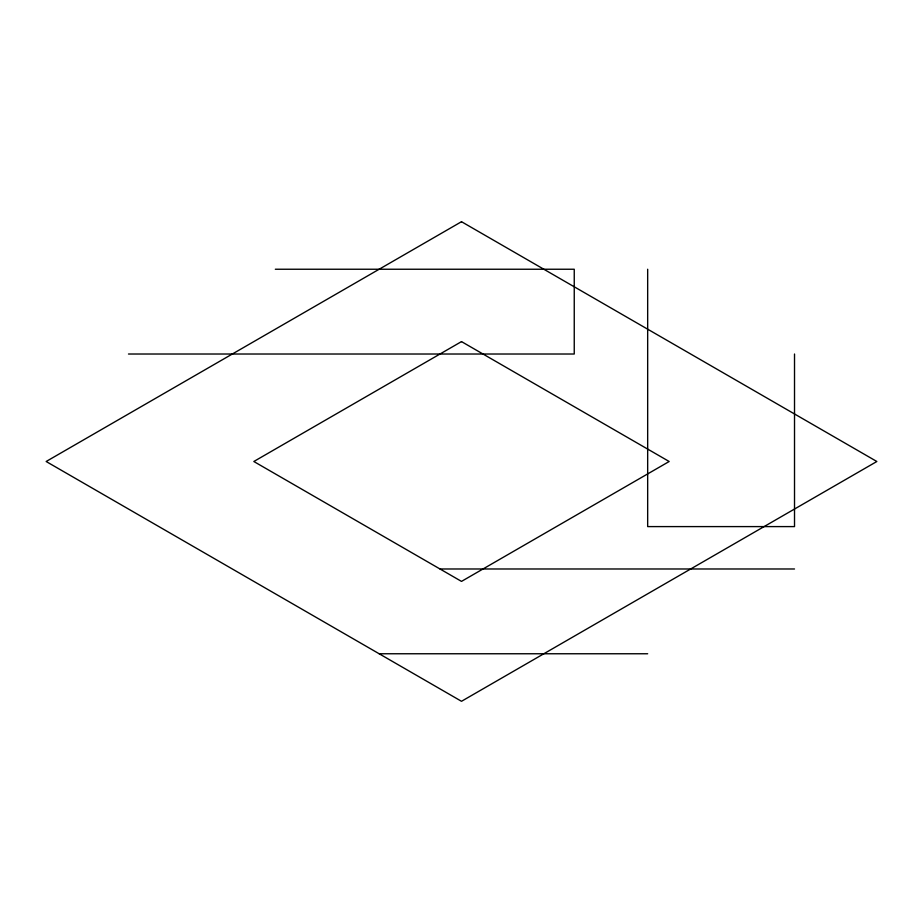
<?xml version="1.0" encoding="UTF-8"?>
<svg xmlns="http://www.w3.org/2000/svg" width="923" height="923" viewBox="0 0 923 923"><rect width="100%" height="100%" fill="white"/><g stroke="black" fill="none" stroke-linecap="round" stroke-linejoin="round"><path stroke-width="1.38" d="M275.331 269.239L574.244 269.239L574.244 354.017L128.482 354.017M439.994 568.983L794.518 568.983M379.168 653.761L647.669 653.761M794.518 354.017L794.518 526.595L647.669 526.595L647.669 269.239M461.5 221.705L46.15 461.5L461.5 701.295L876.85 461.5L461.5 221.705M461.5 341.602L253.825 461.5L461.5 581.398L669.175 461.5L461.5 341.602"/></g></svg>
